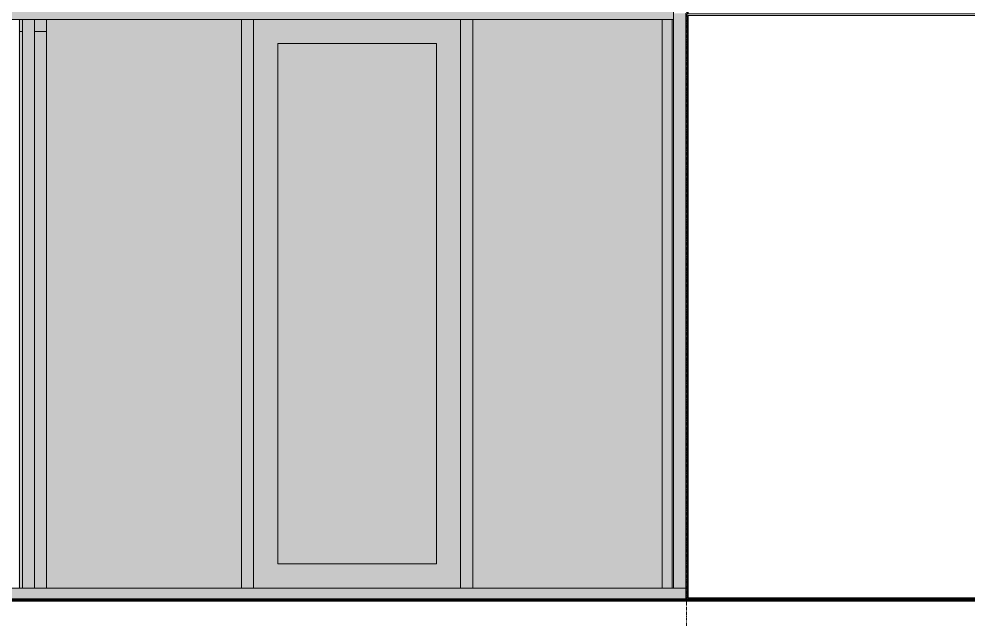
# Model space of a CAD drawing. Header units: inches. Extents: x 20478 to 36715, y -248 to 750.
# Drawn here: x 26077 to 26233.7, y -3.1 to 96.1 of the extents above; entities that cross this region are included whole.
import ezdxf

# ---------------------------------------------------------------- set-up
doc = ezdxf.new("R2010")
doc.units = ezdxf.units.IN
doc.header["$MEASUREMENT"] = 0
doc.linetypes.add('Grid Line 1_2_', pattern=[0.875, 0.5, -0.125, 0.125, -0.125])
for name, color, linetype, lineweight in [('A-DOOR', 31, 'Continuous', 13), ('A-GLAZ-CWMG', 51, 'Continuous', 9), ('A-WALL-PATT', 111, 'Continuous', 13), ('C-TOPO', 7, 'Continuous', 9), ('I-WALL', 2, 'Continuous', 13), ('L-SITE-WALL', 31, 'Continuous', 13), ('S-COLS', 52, 'Continuous', 9), ('S-GRID', 1, 'Continuous', 9)]:
    doc.layers.add(name, color=color, linetype=linetype, lineweight=lineweight)

# ---------------------------------------------------------------- blocks, each defined once
blk = doc.blocks.new('W-Wide Flange-Column - B2_D-V15-Elevation - South')
at = {"layer": 'S-COLS'}
h = blk.add_hatch(color=256, dxfattribs=at)
h.paths.add_polyline_path([(24243.77, 0), (24244.02, 0), (24244.02, 96.13), (24243.77, 96.13), (24243.77, 2)], flags=0)
h.paths.add_polyline_path([(24239.89, 2), (24241.77, 2), (24241.77, 96), (24239.89, 96), (24239.89, 20.12)], flags=0)
h.paths.add_polyline_path([(24239.89, 99.16), (24241.77, 99.16), (24241.77, 142.75), (24239.89, 142.75), (24239.89, 99.81)], flags=0)
h.paths.add_polyline_path([(24244.02, 99.16), (24244.02, 142.23), (24243.77, 142.23), (24243.77, 99.16)], flags=0)
for p, q in [((24239.89, 99.16), (24239.89, 142.75)), ((24239.89, 2), (24239.89, 96))]:
    blk.add_line(p, q, dxfattribs=at)
blk = doc.blocks.new('Door_Single_Storefront - one-827442-Elevation - South')
at = {"layer": 'A-DOOR'}
h = blk.add_hatch(color=256, dxfattribs=at)
h.paths.add_polyline_path([(24206.58, 2), (24206.58, 96), (24172.39, 96), (24172.39, 2)], flags=0)
h.paths.add_polyline_path([(24202.58, 6), (24176.39, 6), (24176.39, 92), (24202.58, 92), (24202.58, 20.12)], flags=0)
blk.add_hatch(color=256, dxfattribs=at).paths.add_polyline_path([(24176.39, 6), (24202.58, 6), (24202.58, 92), (24176.39, 92), (24176.39, 20.12)], flags=0)
for p, q in [((24176.39, 92), (24176.39, 6)), ((24176.39, 92), (24202.58, 92)), ((24202.58, 6), (24202.58, 92)), ((24176.39, 6), (24202.58, 6))]:
    blk.add_line(p, q, dxfattribs=at)
blk = doc.blocks.new('Rectangular Mullion - Rectangular Mullion 1-769199-Elevation - South')
at = {"layer": 'A-GLAZ-CWMG'}
blk.add_hatch(color=256, dxfattribs=at).paths.add_polyline_path([(24221.27, 0), (24243.77, 0), (24243.77, 2), (24207.58, 2), (24207.58, 0)], flags=0)
for p, q in [((24207.58, 2), (24243.77, 2)), ((24243.77, 2), (24243.77, 0))]:
    blk.add_line(p, q, dxfattribs=at)
blk = doc.blocks.new('Rectangular Mullion - Rectangular Mullion 1-769200-Elevation - South')
at = {"layer": 'A-GLAZ-CWMG'}
blk.add_hatch(color=256, dxfattribs=at).paths.add_polyline_path([(24171.39, 0), (24207.58, 0), (24207.58, 2), (24171.39, 2)], flags=0)
blk.add_line((24171.39, 2), (24207.58, 2), dxfattribs=at)
blk = doc.blocks.new('Rectangular Mullion - Rectangular Mullion 1-827439-Elevation - South')
at = {"layer": 'A-GLAZ-CWMG'}
blk.add_hatch(color=256, dxfattribs=at).paths.add_polyline_path([(24243.77, 2), (24243.77, 97), (24241.77, 97), (24241.77, 2)], flags=0)
for p, q in [((24241.77, 2), (24241.77, 97)), ((24243.77, 2), (24243.77, 97)), ((24243.77, 2), (24241.77, 2))]:
    blk.add_line(p, q, dxfattribs=at)
blk = doc.blocks.new('Rectangular Mullion - Rectangular Mullion 1-771928-Elevation - South')
at = {"layer": 'A-GLAZ-CWMG'}
blk.add_hatch(color=256, dxfattribs=at).paths.add_polyline_path([(24207.58, 96), (24241.77, 96), (24241.77, 98), (24207.58, 98)], flags=0)
for p, q in [((24241.77, 98), (24207.58, 98)), ((24241.77, 98), (24241.77, 96)), ((24241.77, 96), (24207.58, 96))]:
    blk.add_line(p, q, dxfattribs=at)
blk = doc.blocks.new('Rectangular Mullion - Rectangular Mullion 1-769423-Elevation - South')
at = {"layer": 'A-GLAZ-CWMG'}
blk.add_hatch(color=256, dxfattribs=at).paths.add_polyline_path([(24171.39, 96), (24207.58, 96), (24207.58, 98), (24171.39, 98)], flags=0)
for p, q in [((24207.58, 98), (24171.39, 98)), ((24207.58, 96), (24171.39, 96))]:
    blk.add_line(p, q, dxfattribs=at)
blk = doc.blocks.new('Rectangular Mullion - Rectangular Mullion 1-827430-Elevation - South')
at = {"layer": 'A-GLAZ-CWMG'}
blk.add_hatch(color=256, dxfattribs=at).paths.add_polyline_path([(24206.58, 2), (24208.58, 2), (24208.58, 96), (24206.58, 96), (24206.58, 20.12)], flags=0)
for p, q in [((24206.58, 96), (24208.58, 96)), ((24206.58, 96), (24206.58, 2)), ((24208.58, 96), (24208.58, 2)), ((24208.58, 2), (24206.58, 2))]:
    blk.add_line(p, q, dxfattribs=at)
blk = doc.blocks.new('Rectangular Mullion - Rectangular Mullion 1-1047269-Elevation - South')
at = {"layer": 'A-GLAZ-CWMG'}
h = blk.add_hatch(color=256, dxfattribs=at)
h.paths.add_polyline_path([(24134.2, 94), (24134.2, 96), (24133.7, 96), (24133.7, 94)], flags=0)
h.paths.add_polyline_path([(24138.2, 94), (24138.2, 96), (24136.2, 96), (24136.2, 94)], flags=0)
for p, q in [((24133.7, 96), (24133.7, 94)), ((24138.2, 94), (24138.2, 96)), ((24133.7, 94), (24134.2, 94)), ((24136.2, 94), (24138.2, 94))]:
    blk.add_line(p, q, dxfattribs=at)
blk = doc.blocks.new('Rectangular Mullion - Rectangular Mullion 1-777748-Elevation - South')
at = {"layer": 'A-GLAZ-CWMG'}
h = blk.add_hatch(color=256, dxfattribs=at)
h.paths.add_polyline_path([(24134.2, 2), (24134.2, 94), (24133.7, 94), (24133.7, 2)], flags=0)
h.paths.add_polyline_path([(24136.2, 2), (24138.2, 2), (24138.2, 94), (24136.2, 94), (24136.2, 20.12)], flags=0)
for p, q in [((24133.7, 94), (24134.2, 94)), ((24133.7, 2), (24133.7, 94)), ((24136.2, 94), (24138.2, 94)), ((24138.2, 94), (24138.2, 2))]:
    blk.add_line(p, q, dxfattribs=at)

msp = doc.modelspace()

# ---------------------------------------------------------------- hatches: boundary and pattern name
at = {"layer": 'A-WALL-PATT', "lineweight": 9}
h = msp.add_hatch(dxfattribs=at)
h.set_pattern_fill('FP_11', color=256, style=0, pattern_type=2)
h.set_pattern_definition([(0, (26187.34, 0.25), (-193, 193), [48, -145]), (90, (26187.34, 0.25), (-193, 1e-14), [96.25, -96.75]), (180, (26235.34, 96.5), (-193, 193), [48, -145]), (90, (26235.34, 0.25), (-193, 1e-14), [96.25, -96.75]), (180, (26235.34, 96.75), (-193, 193), [48, -145]), (90, (26235.34, 96.75), (-193, 1e-14), [96.25, -96.75]), (0, (26187.34, 193), (-193, 193), [48, -145]), (90, (26187.34, 96.75), (-193, 1e-14), [96.25, -96.75]), (0, (26235.59, 48.25), (-193, 193), [48, -145]), (90, (26235.59, 0), (-193, 1e-14), [48.25, -144.75]), (90, (26283.59, 0), (-193, 1e-14), [48.25, -144.75]), (0, (26235.59, 144.75), (-193, 193), [48, -145]), (90, (26235.59, 48.5), (-193, 1e-14), [96.25, -96.75]), (180, (26283.59, 48.5), (-193, 193), [48, -145]), (90, (26283.59, 48.5), (-193, 1e-14), [96.25, -96.75]), (90, (26235.59, 145), (-193, 1e-14), [48, -145]), (180, (26283.59, 145), (-193, 193), [48, -145]), (90, (26283.59, 145), (-193, 1e-14), [48, -145]), (0, (26283.84, 0.25), (-193, 193), [48, -145]), (90, (26283.84, 0.25), (-193, 1e-14), [96.25, -96.75]), (180, (26331.84, 96.5), (-193, 193), [48, -145]), (90, (26331.84, 0.25), (-193, 1e-14), [96.25, -96.75]), (180, (26331.84, 96.75), (-193, 193), [48, -145]), (90, (26331.84, 96.75), (-193, 1e-14), [96.25, -96.75]), (180, (26331.84, 193), (-193, 193), [48, -145]), (90, (26283.84, 96.75), (-193, 1e-14), [96.25, -96.75]), (0, (26332.09, 48.25), (-193, 193), [48, -145]), (90, (26332.09, 0), (-193, 1e-14), [48.25, -144.75]), (90, (26380.09, 0), (-193, 1e-14), [48.25, -144.75]), (0, (26332.09, 144.75), (-193, 193), [48, -145]), (90, (26332.09, 48.5), (-193, 1e-14), [96.25, -96.75]), (180, (26380.09, 48.5), (-193, 193), [48, -145]), (90, (26380.09, 48.5), (-193, 1e-14), [96.25, -96.75]), (90, (26332.09, 145), (-193, 1e-14), [48, -145]), (180, (26380.09, 145), (-193, 193), [48, -145]), (90, (26380.09, 145), (-193, 1e-14), [48, -145])])
h.paths.add_polyline_path([(26187.33915, 0), (27021.33915, 0), (27021.33915, 144), (27009.21415, 144), (27009.21415, 142.98545), (27005.71415, 142.98545), (27005.71415, 144), (26985.08915, 144), (26985.08915, 142.98545), (26981.58915, 142.98545), (26981.58915, 144), (26960.96415, 144), (26960.96415, 142.98545), (26957.46415, 142.98545), (26957.46415, 144), (26936.83915, 144), (26936.83915, 142.98545), (26933.33915, 142.98545), (26933.33915, 144), (26912.71415, 144), (26912.71415, 142.98545), (26909.21415, 142.98545), (26909.21415, 144), (26888.58915, 144), (26888.58915, 142.98545), (26885.08915, 142.98545), (26885.08915, 144), (26864.46415, 144), (26864.46415, 142.98545), (26860.96415, 142.98545), (26860.96415, 144), (26840.33915, 144), (26840.33915, 142.98545), (26836.83915, 142.98545), (26836.83915, 144), (26816.21415, 144), (26816.21415, 142.98545), (26812.71415, 142.98545), (26812.71415, 144), (26792.08915, 144), (26792.08915, 142.98545), (26788.58915, 142.98545), (26788.58915, 144), (26767.96415, 144), (26767.96415, 142.98545), (26764.46415, 142.98545), (26764.46415, 144), (26743.83915, 144), (26743.83915, 142.98545), (26740.33915, 142.98545), (26740.33915, 144), (26719.71415, 144), (26719.71415, 142.98545), (26716.21415, 142.98545), (26716.21415, 144), (26695.58915, 144), (26695.58915, 142.98545), (26692.08915, 142.98545), (26692.08915, 144), (26671.46415, 144), (26671.46415, 142.98545), (26667.96415, 142.98545), (26667.96415, 144), (26647.33915, 144), (26647.33915, 142.98545), (26643.83915, 142.98545), (26643.83915, 144), (26623.21415, 144), (26623.21415, 142.98545), (26619.71415, 142.98545), (26619.71415, 144), (26599.08915, 144), (26599.08915, 142.98545), (26595.58915, 142.98545), (26595.58915, 144), (26574.96415, 144), (26574.96415, 142.98545), (26571.46415, 142.98545), (26571.46415, 144), (26550.83915, 144), (26550.83915, 142.98545), (26547.33915, 142.98545), (26547.33915, 144), (26526.71415, 144), (26526.71415, 142.98545), (26523.21415, 142.98545), (26523.21415, 144), (26502.58915, 144), (26502.58915, 142.98545), (26499.08915, 142.98545), (26499.08915, 144), (26478.46415, 144), (26478.46415, 142.98545), (26474.96415, 142.98545), (26474.96415, 144), (26454.33915, 144), (26454.33915, 142.98545), (26450.83915, 142.98545), (26450.83915, 144), (26430.21415, 144), (26430.21415, 142.98545), (26426.71415, 142.98545), (26426.71415, 144), (26406.08915, 144), (26406.08915, 142.98545), (26402.58915, 142.98545), (26402.58915, 144), (26381.96415, 144), (26381.96415, 142.98545), (26378.46415, 142.98545), (26378.46415, 144), (26357.83915, 144), (26357.83915, 142.98545), (26354.33915, 142.98545), (26354.33915, 144), (26333.71415, 144), (26333.71415, 142.98545), (26330.21415, 142.98545), (26330.21415, 144), (26309.58915, 144), (26309.58915, 142.98545), (26306.08915, 142.98545), (26306.08915, 144), (26285.46415, 144), (26285.46415, 142.98545), (26281.96415, 142.98545), (26281.96415, 144), (26261.33915, 144), (26261.33915, 142.98545), (26257.83915, 142.98545), (26257.83915, 144), (26237.21415, 144), (26237.21415, 142.98545), (26233.71415, 142.98545), (26233.71206, 144), (26213.08915, 144), (26213.08915, 142.98545), (26209.58915, 142.98545), (26209.58915, 144), (26188.96415, 144), (26188.96415, 142.232), (26187.33915, 142.232), (26187.33915, 20.12113)], flags=0)
at = {"layer": 'I-WALL'}
h = msp.add_hatch(color=256, dxfattribs=at)
h.paths.add_polyline_path([(26187.08915, 0), (26187.33915, 0), (26187.33915, 96.12728), (26187.08915, 96.12728), (26187.08915, 2)], flags=0)
h.paths.add_polyline_path([(26184.83915, 2), (26185.08915, 2), (26185.08915, 96), (26184.83915, 96), (26184.83915, 20.12113)], flags=0)
h.paths.add_polyline_path([(26184.83915, 99.16406), (26185.08915, 99.16406), (26185.08915, 142.75), (26184.83915, 142.75), (26184.83915, 99.81429)], flags=0)
h.paths.add_polyline_path([(26187.33915, 99.16406), (26187.33915, 142.232), (26187.08915, 142.232), (26187.08915, 99.16406)], flags=0)
h = msp.add_hatch(color=256, dxfattribs=at)
h.paths.add_polyline_path([(26077.02665, 2), (26077.02665, 96), (26076.90165, 96), (26076.90165, 2), (26077.0006, 2)], flags=0)
h.paths.add_polyline_path([(26081.52665, 2), (26113.71415, 2), (26113.71415, 96), (26081.52665, 96), (26081.52665, 20.12113)], flags=0)
h.paths.add_polyline_path([(26151.90165, 2), (26183.21415, 2), (26183.21415, 96), (26151.90165, 96), (26151.90165, 20.12113)], flags=0)
h.paths.add_polyline_path([(26113.71415, 99.16406), (26113.71415, 134), (26081.65165, 134), (26081.65165, 99.16406), (26095.47873, 99.16406)], flags=0)
h.paths.add_polyline_path([(26115.71415, 99.16406), (26149.90165, 99.16406), (26149.90165, 134), (26115.71415, 134), (26115.71415, 113.87779)], flags=0)
h.paths.add_polyline_path([(26164.59539, 99.16406), (26183.21415, 99.16406), (26183.21415, 134), (26151.90165, 134), (26151.90165, 99.16406)], flags=0)

# ---------------------------------------------------------------- linework, layer by layer
at = {"layer": 'C-TOPO', "lineweight": 70}
msp.add_line((28307.21206, 0), (25582.96861, 0), dxfattribs=at)
at = {"layer": 'C-TOPO'}
msp.add_line((28307.21206, 0), (25582.96943, 0), dxfattribs=at)
at = {"layer": 'I-WALL'}
msp.add_line((26184.83915, 2), (26184.83915, 96), dxfattribs=at)
at = {"layer": 'L-SITE-WALL'}
msp.add_line((26187.33915, 142.232), (26187.33915, 0), dxfattribs=at)
at = {"layer": 'S-GRID', "linetype": 'Grid Line 1_2_'}
msp.add_line((26187.21415, -132), (26187.21415, 573.76478), dxfattribs=at)
msp.add_line((26187.21415, -132), (26187.21415, 573.76478), dxfattribs=at)

# ---------------------------------------------------------------- block references
at = {"layer": 'A-DOOR'}
msp.add_blockref('Door_Single_Storefront - one-827442-Elevation - South', (1943.32392, 0), dxfattribs=at)
at = {"layer": 'A-GLAZ-CWMG'}
for name, p in [('Rectangular Mullion - Rectangular Mullion 1-769423-Elevation - South', (1870.94892, 0)), ('Rectangular Mullion - Rectangular Mullion 1-769423-Elevation - South', (1907.13642, 0)), ('Rectangular Mullion - Rectangular Mullion 1-769423-Elevation - South', (1943.32392, 0)), ('Rectangular Mullion - Rectangular Mullion 1-771928-Elevation - South', (1943.32392, 0)), ('Rectangular Mullion - Rectangular Mullion 1-1047269-Elevation - South', (1943.32392, 0)), ('Rectangular Mullion - Rectangular Mullion 1-827430-Elevation - South', (1870.94892, 0)), ('Rectangular Mullion - Rectangular Mullion 1-827430-Elevation - South', (1907.13642, 0)), ('Rectangular Mullion - Rectangular Mullion 1-827430-Elevation - South', (1943.32392, 0)), ('Rectangular Mullion - Rectangular Mullion 1-827439-Elevation - South', (1943.32392, 0)), ('Rectangular Mullion - Rectangular Mullion 1-777748-Elevation - South', (1943.32392, 0)), ('Rectangular Mullion - Rectangular Mullion 1-769200-Elevation - South', (1870.94892, 0)), ('Rectangular Mullion - Rectangular Mullion 1-769200-Elevation - South', (1907.13642, 0)), ('Rectangular Mullion - Rectangular Mullion 1-769200-Elevation - South', (1943.32392, 0)), ('Rectangular Mullion - Rectangular Mullion 1-769199-Elevation - South', (1943.32392, 0))]:
    msp.add_blockref(name, p, dxfattribs=at)
at = {"layer": 'S-COLS'}
msp.add_blockref('W-Wide Flange-Column - B2_D-V15-Elevation - South', (1943.32392, 0), dxfattribs=at)

doc.saveas('drawing.dxf')
